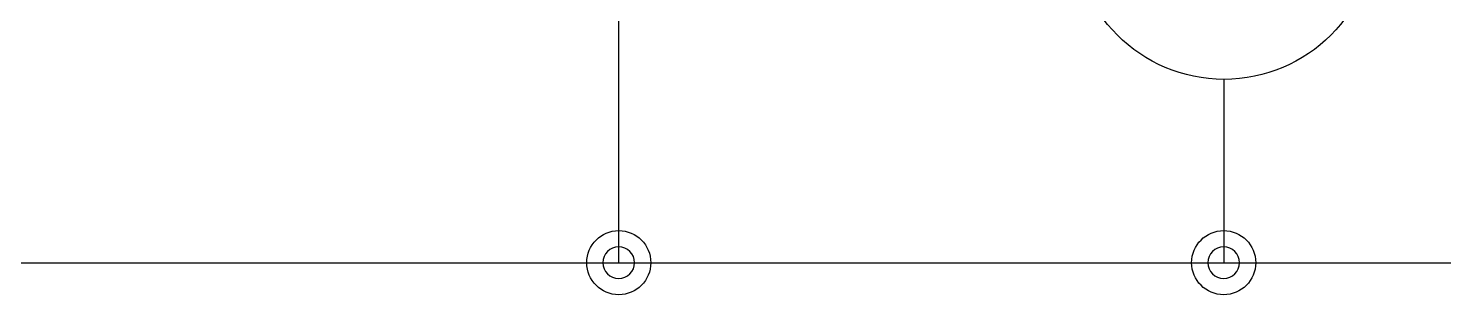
# Model space of a CAD drawing. Header units: millimetres. Extents: x 87 to 927, y 85 to 1088.
# Drawn here: x 329.8 to 382.8, y 166.3 to 176.3 of the extents above; entities that cross this region are included whole.
import ezdxf

# ---------------------------------------------------------------- set-up
doc = ezdxf.new("R2010")
doc.units = ezdxf.units.MM
doc.layers.add('4', color=133, linetype='Continuous')
doc.layers.add('ASHADE', color=7, linetype='Continuous')

msp = doc.modelspace()

# ---------------------------------------------------------------- linework, layer by layer
at = {"layer": '4', "color": 0}
msp.add_line((284.477, 167.501), (437.851, 167.501), dxfattribs=at)
for centre in [(351.87, 167.501), (374.52, 167.501)]:
    msp.add_circle(centre, 1.2, dxfattribs=at)
at = {"layer": 'ASHADE', "ltscale": 2}
for p, q in [((351.87, 167.501), (351.87, 216.23)), ((374.52, 174.367), (374.52, 167.501))]:
    msp.add_line(p, q, dxfattribs=at)
msp.add_circle((374.534, 180.019), 5.651, dxfattribs=at)
for centre, start, end in [((351.87, 167.501), 0, 180), ((374.52, 167.501), 0, 180), ((351.87, 167.501), 180, 0), ((374.52, 167.501), 180, 0)]:
    msp.add_arc(centre, 0.593, start, end, dxfattribs=at)

doc.saveas('drawing.dxf')
